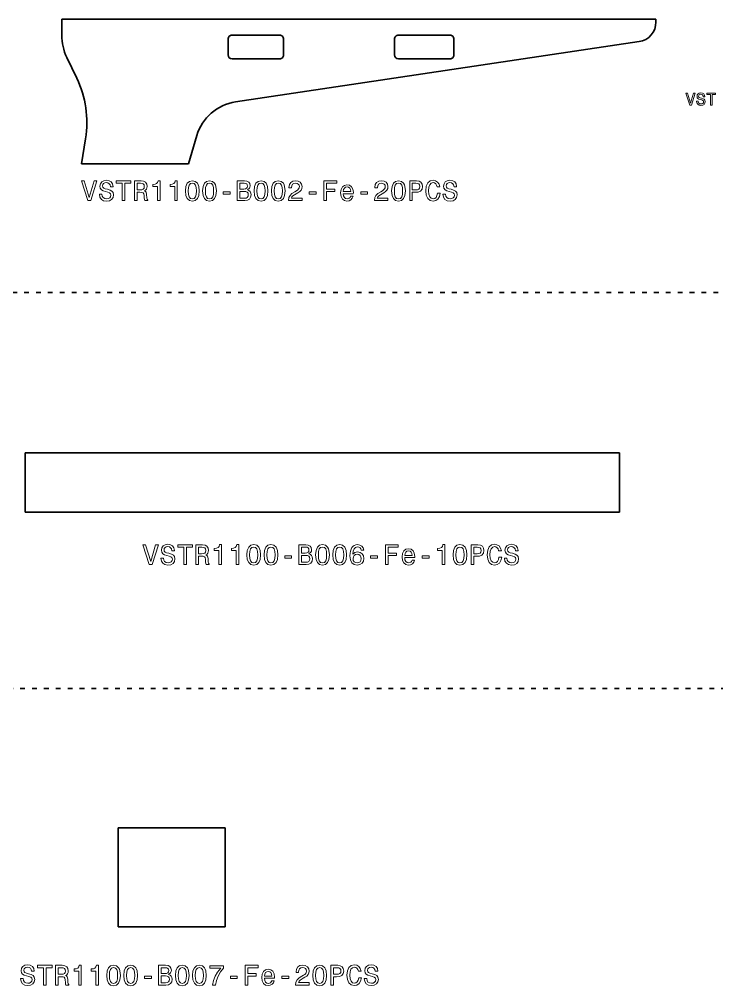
# Model space of a CAD drawing. Extents: x -2386 to 4464, y -2622 to 518.
# Drawn here: x -709 to 1052, y -2153 to 288 of the extents above; entities that cross this region are included whole.
import ezdxf

# ---------------------------------------------------------------- set-up
doc = ezdxf.new("R2010")
doc.units = 0
doc.linetypes.add('DASHSPACE', pattern=[30, 12, -18])

msp = doc.modelspace()

# ---------------------------------------------------------------- linework, layer by layer
at = {"color": 7, "lineweight": 35}
for p, q in [((898.5, 287.5), (-601.5, 287.5)), ((-601.5, 287.5), (-601.5, 247.520691)), ((-51.5, 247.5), (-171.5, 247.5)), ((378.5, 247.5), (248.5, 247.5)), ((-181.5, 197.5), (-181.5, 237.5)), ((-163.150726, 78.835236), (855.890503, 231.131958)), ((-41.5, 237.5), (-41.5, 197.5)), ((238.5, 197.5), (238.5, 237.5)), ((388.5, 237.5), (388.5, 197.5)), ((-563.634888, 138.807617), (-588.7995, 191.4776)), ((-171.5, 187.5), (-51.5, 187.5)), ((248.5, 187.5), (378.5, 187.5)), ((-551.5, -77.5), (-541.434937, -13.951599)), ((-281.5, -77.5), (-260.568298, -6.091705)), ((-551.5, -77.5), (-281.5, -77.5)), ((-693.862915, -807.446777), (806.137085, -807.446777)), ((-693.862915, -957.446777), (-693.862915, -807.446777)), ((806.137085, -807.446777), (806.137085, -957.446777)), ((806.137085, -957.446777), (-693.862915, -957.446777)), ((-458.999207, -1754.707886), (-188.999207, -1754.707886)), ((-458.999207, -2004.707886), (-458.999207, -1754.707886)), ((-188.999207, -1754.707886), (-188.999207, -2004.707886)), ((-188.999207, -2004.707886), (-458.999207, -2004.707886))]:
    msp.add_line(p, q, dxfattribs=at)
at = {"color": 7, "lineweight": 35, "ltscale": 0.172931}
msp.add_line((898.5, 280.582764), (898.5, 287.5), dxfattribs=at)
at = {"color": 1, "linetype": 'DASHSPACE', "lineweight": 35}
for p, q in [((-2376.5, -402.5), (4463.5, -402.5)), ((-2386.5, -1402.5), (4463.5, -1402.5))]:
    msp.add_line(p, q, dxfattribs=at)
at = {"color": 7, "lineweight": 13}
for points in [[(993.521057, 100.949295), (985.999451, 75.401741), (978.261719, 100.949295), (974.15509, 100.949295), (983.838074, 70.906067), (988.160828, 70.906067), (997.627686, 100.949295)], [(1005.192505, 80.805206), (1001.258789, 80.805206), (1002.123352, 76.223068), (1004.284729, 72.851311), (1007.613281, 70.819611), (1012.108948, 70.08474), (1016.561401, 70.776382), (1019.889954, 72.678398), (1022.008057, 75.66111), (1022.786194, 79.594826), (1022.137756, 83.139496), (1020.322205, 85.430565), (1017.382751, 86.943527), (1013.449036, 88.067451), (1010.077271, 88.888779), (1007.87262, 89.839783), (1006.619019, 91.223068), (1006.22998, 93.384453), (1006.619019, 95.329697), (1007.742981, 96.799438), (1009.472046, 97.793671), (1011.849609, 98.139496), (1014.270325, 97.707222), (1016.172363, 96.54007), (1017.425964, 94.594826), (1018.031128, 91.957939), (1021.964844, 91.957939), (1021.964844, 92.044395), (1021.273193, 96.107796), (1019.241516, 99.133728), (1016.042664, 101.035751), (1011.71991, 101.684166), (1007.829407, 101.035751), (1004.803467, 99.220184), (1002.858215, 96.410385), (1002.166565, 92.779266), (1002.728577, 89.537193), (1004.371216, 87.332581), (1006.964844, 85.862839), (1010.509521, 84.738922), (1014.010986, 83.744682), (1016.647827, 82.793671), (1018.247253, 81.410393), (1018.809265, 79.162552), (1018.290527, 76.871483), (1016.950439, 75.14238), (1014.918762, 74.061684), (1012.28186, 73.715866), (1009.342407, 74.191368), (1007.094543, 75.574654), (1005.66803, 77.822495)], [(1036.057129, 70.906067), (1040.034058, 70.906067), (1040.034058, 97.27494), (1049.111816, 97.27494), (1049.111816, 100.906067), (1026.936035, 100.906067), (1026.936035, 97.27494), (1036.057129, 97.27494)], [(-519.509277, -120.360054), (-532.045349, -162.939301), (-544.941589, -120.360054), (-551.78595, -120.360054), (-535.647644, -170.432098), (-528.442993, -170.432098), (-512.664917, -120.360054)], [(-500.056854, -153.933533), (-506.613037, -153.933533), (-505.172119, -161.570435), (-501.569824, -167.190018), (-496.022278, -170.576187), (-488.52948, -171.80098), (-481.108734, -170.648239), (-475.561157, -167.47821), (-472.030914, -162.507019), (-470.73407, -155.950836), (-471.814758, -150.043045), (-474.840698, -146.224609), (-479.739838, -143.702988), (-486.296051, -141.829788), (-491.915649, -140.460922), (-495.589996, -138.8759), (-497.679321, -136.570435), (-498.327759, -132.968124), (-497.679321, -129.726044), (-495.806122, -127.276474), (-492.924286, -125.619415), (-488.961731, -125.043045), (-484.927185, -125.763512), (-481.757141, -127.708755), (-479.667786, -130.950836), (-478.659149, -135.345642), (-472.102966, -135.345642), (-472.102966, -135.201553), (-473.255707, -128.429214), (-476.641876, -123.385986), (-481.973267, -120.215958), (-489.177887, -119.135269), (-495.662048, -120.215958), (-500.705261, -123.241898), (-503.947327, -127.924896), (-505.100067, -133.976776), (-504.163483, -139.380219), (-501.42572, -143.054581), (-497.102966, -145.50415), (-491.19519, -147.37735), (-485.359436, -149.034409), (-480.96463, -150.619415), (-478.29892, -152.924896), (-477.362335, -156.671295), (-478.226868, -160.489731), (-480.460327, -163.371582), (-483.846466, -165.172729), (-488.241272, -165.7491), (-493.140411, -164.956589), (-496.88681, -162.651123), (-499.264343, -158.904724)], [(-448.615936, -170.432098), (-441.987671, -170.432098), (-441.987671, -126.483971), (-426.858002, -126.483971), (-426.858002, -120.432098), (-463.817657, -120.432098), (-463.817657, -126.483971), (-448.615936, -126.483971)], [(-417.996338, -170.432098), (-411.296051, -170.432098), (-411.296051, -149.322586), (-404.45166, -149.322586), (-399.408447, -149.538727), (-396.238403, -150.547379), (-394.509308, -152.924896), (-393.788849, -157.175613), (-393.428619, -163.65976), (-392.996338, -167.910492), (-392.131775, -170.432098), (-384.566956, -170.432098), (-384.566956, -169.063217), (-386.223999, -167.045929), (-386.800354, -163.29953), (-387.304688, -155.230377), (-388.52948, -149.250549), (-390.186523, -147.37735), (-392.780212, -146.008469), (-389.898376, -144.207321), (-387.881073, -141.685699), (-386.584229, -138.515671), (-386.151978, -134.697235), (-387.160583, -128.645355), (-390.04245, -124.106445), (-394.797485, -121.368698), (-401.281647, -120.432098), (-417.996338, -120.432098)], [(-359.855103, -170.432098), (-353.29892, -170.432098), (-353.29892, -120.071869), (-358.198059, -120.071869), (-359.494873, -124.466682), (-362.088562, -127.42057), (-366.051086, -129.149673), (-371.526611, -129.726044), (-371.526611, -134.841324), (-359.855103, -134.841324)], [(-316.483337, -170.432098), (-309.927155, -170.432098), (-309.927155, -120.071869), (-314.826294, -120.071869), (-316.123108, -124.466682), (-318.716797, -127.42057), (-322.679321, -129.149673), (-328.154846, -129.726044), (-328.154846, -134.841324), (-316.483337, -134.841324)], [(-289.177887, -146.008469), (-288.097168, -157.319702), (-284.711029, -165.38887), (-279.307556, -170.28801), (-271.814758, -171.873016), (-264.394012, -170.28801), (-258.99057, -165.38887), (-255.676422, -157.319702), (-254.523682, -146.008469), (-255.676422, -134.769272), (-257.045319, -130.302414), (-258.99057, -126.628067), (-264.394012, -121.728928), (-271.814758, -120.071869), (-279.307556, -121.728928), (-284.711029, -126.700111), (-288.097168, -134.769272)], [(-245.806122, -146.008469), (-244.725403, -157.319702), (-241.339264, -165.38887), (-235.935791, -170.28801), (-228.442993, -171.873016), (-221.022247, -170.28801), (-215.618805, -165.38887), (-212.304657, -157.319702), (-211.151917, -146.008469), (-212.304657, -134.769272), (-213.673553, -130.302414), (-215.618805, -126.628067), (-221.022247, -121.728928), (-228.442993, -120.071869), (-235.935791, -121.728928), (-241.339264, -126.700111), (-244.725403, -134.769272)], [(-132.693695, -143.41481), (-127.650482, -139.23613), (-126.353638, -136.426331), (-125.921356, -132.968124), (-126.857971, -127.564667), (-129.667755, -123.674179), (-134.206665, -121.296654), (-140.546722, -120.432098), (-158.342133, -120.432098), (-158.342133, -170.432098), (-139.538086, -170.432098), (-132.837799, -169.423447), (-127.866608, -166.469559), (-124.768646, -161.78656), (-123.687927, -155.446503), (-124.336365, -151.195786), (-126.06546, -147.665527), (-128.875275, -145.071869)], [(-115.690826, -146.008469), (-114.610107, -157.319702), (-111.223969, -165.38887), (-105.820496, -170.28801), (-98.327698, -171.873016), (-90.906952, -170.28801), (-85.50351, -165.38887), (-82.189362, -157.319702), (-81.036621, -146.008469), (-82.189362, -134.769272), (-83.558258, -130.302414), (-85.50351, -126.628067), (-90.906952, -121.728928), (-98.327698, -120.071869), (-105.820496, -121.728928), (-111.223969, -126.700111), (-114.610107, -134.769272)], [(-72.319061, -146.008469), (-71.238342, -157.319702), (-67.852203, -165.38887), (-62.44873, -170.28801), (-54.955933, -171.873016), (-47.535187, -170.28801), (-42.131744, -165.38887), (-38.817627, -157.319702), (-37.664856, -146.008469), (-38.817627, -134.769272), (-40.186462, -130.302414), (-42.131744, -126.628067), (-47.535187, -121.728928), (-54.955933, -120.071869), (-62.44873, -121.728928), (-67.852203, -126.700111), (-71.238342, -134.769272)], [(-29.163452, -170.432098), (5.202515, -170.432098), (5.202515, -164.23613), (-21.958862, -164.23613), (-20.445862, -160.84996), (-17.852234, -158.040161), (-9.855103, -152.924896), (-5.60437, -150.763519), (-0.849304, -147.665527), (2.536865, -144.063217), (4.482056, -139.8125), (5.202515, -134.985413), (3.977783, -128.933533), (0.591614, -124.178497), (-4.595703, -121.152557), (-11.296021, -120.071869), (-18.212463, -121.296654), (-23.471802, -124.682816), (-26.857971, -130.086273), (-28.010742, -137.218842), (-28.010742, -138.227493), (-21.454529, -138.227493), (-21.454529, -137.651123), (-20.806091, -132.751984), (-18.86084, -129.149673), (-15.762878, -126.844208), (-11.65625, -126.051697), (-7.4776, -126.772156), (-4.379578, -128.573303), (-2.362305, -131.383102), (-1.641846, -134.913361), (-2.146179, -138.227493), (-3.515015, -141.037292), (-5.820496, -143.486847), (-8.99054, -145.648239), (-13.241272, -147.953705), (-20.301758, -152.420563), (-25.272949, -157.175613), (-28.226868, -162.939301), (-29.163452, -170.215958)], [(60.389893, -170.432098), (67.090149, -170.432098), (67.090149, -147.449387), (88.127625, -147.449387), (88.127625, -141.469559), (67.090149, -141.469559), (67.090149, -126.483971), (92.954712, -126.483971), (92.954712, -120.432098), (60.389893, -120.432098)], [(187.695374, -170.432098), (222.06134, -170.432098), (222.06134, -164.23613), (194.899963, -164.23613), (196.412964, -160.84996), (199.006592, -158.040161), (207.003723, -152.924896), (211.254456, -150.763519), (216.009521, -147.665527), (219.395691, -144.063217), (221.340881, -139.8125), (222.06134, -134.985413), (220.836609, -128.933533), (217.450439, -124.178497), (212.263123, -121.152557), (205.562805, -120.071869), (198.646362, -121.296654), (193.387024, -124.682816), (190.000854, -130.086273), (188.848083, -137.218842), (188.848083, -138.227493), (195.404297, -138.227493), (195.404297, -137.651123), (196.052734, -132.751984), (197.997986, -129.149673), (201.095947, -126.844208), (205.202576, -126.051697), (209.381226, -126.772156), (212.479248, -128.573303), (214.496521, -131.383102), (215.21698, -134.913361), (214.712646, -138.227493), (213.343811, -141.037292), (211.03833, -143.486847), (207.868286, -145.648239), (203.617554, -147.953705), (196.557068, -152.420563), (191.585876, -157.175613), (188.631958, -162.939301), (187.695374, -170.215958)], [(231.283264, -146.008469), (232.363953, -157.319702), (235.750122, -165.38887), (241.153564, -170.28801), (248.646362, -171.873016), (256.067139, -170.28801), (261.470581, -165.38887), (264.784729, -157.319702), (265.937439, -146.008469), (264.784729, -134.769272), (263.415833, -130.302414), (261.470581, -126.628067), (256.067139, -121.728928), (248.646362, -120.071869), (241.153564, -121.728928), (235.750122, -126.700111), (232.363953, -134.769272)], [(276.816406, -170.432098), (283.444641, -170.432098), (283.444641, -149.322586), (290.793396, -149.322586), (298.214111, -148.962357), (304.121887, -146.44075), (307.940369, -141.541611), (309.237183, -134.841324), (308.228516, -128.645355), (305.34668, -124.106445), (300.591614, -121.368698), (294.107483, -120.432098), (276.816406, -120.432098)], [(347.061401, -151.844208), (345.620483, -157.896072), (343.24292, -162.218842), (339.928833, -164.884552), (336.03833, -165.7491), (331.355347, -164.452271), (327.680969, -160.561783), (325.231445, -154.221725), (324.438904, -145.432098), (325.231445, -136.714523), (327.608948, -130.302414), (331.283264, -126.411926), (336.03833, -125.043045), (339.496521, -125.763512), (342.450439, -127.780807), (344.75592, -131.022873), (346.340942, -135.489731), (353.185303, -135.489731), (351.023926, -128.645355), (347.277527, -123.458038), (342.162231, -120.215958), (336.03833, -119.063225), (328.401428, -120.86438), (322.565735, -125.907608), (318.819336, -134.192902), (317.522461, -145.432098), (318.819336, -156.671295), (322.565735, -164.956589), (328.401428, -170.071869), (336.03833, -171.80098), (342.738647, -170.432098), (348.14209, -166.613647), (351.96051, -160.345642), (353.977844, -151.844208)], [(367.378418, -153.933533), (360.822205, -153.933533), (362.263123, -161.570435), (365.865417, -167.190018), (371.412964, -170.576187), (378.905762, -171.80098), (386.326538, -170.648239), (391.874084, -167.47821), (395.404358, -162.507019), (396.701172, -155.950836), (395.620483, -150.043045), (392.594543, -146.224609), (387.695374, -143.702988), (381.139221, -141.829788), (375.519592, -140.460922), (371.845276, -138.8759), (369.75592, -136.570435), (369.107483, -132.968124), (369.75592, -129.726044), (371.629089, -127.276474), (374.510986, -125.619415), (378.473511, -125.043045), (382.508057, -125.763512), (385.678101, -127.708755), (387.767456, -130.950836), (388.776123, -135.345642), (395.332275, -135.345642), (395.332275, -135.201553), (394.179565, -128.429214), (390.793396, -123.385986), (385.461975, -120.215958), (378.257385, -119.135269), (371.773193, -120.215958), (366.72998, -123.241898), (363.487915, -127.924896), (362.335144, -133.976776), (363.27179, -139.380219), (366.009521, -143.054581), (370.332275, -145.50415), (376.240051, -147.37735), (382.075806, -149.034409), (386.470642, -150.619415), (389.136353, -152.924896), (390.072937, -156.671295), (389.208374, -160.489731), (386.974915, -163.371582), (383.588745, -165.172729), (379.19397, -165.7491), (374.2948, -164.956589), (370.548401, -162.651123), (368.170898, -158.904724)], [(-403.154846, -126.556015), (-398.76001, -126.988297), (-395.662048, -128.357178), (-393.716797, -130.878784), (-393.06839, -134.841324), (-393.788849, -139.019989), (-395.73407, -141.541611), (-399.048218, -142.83844), (-403.587097, -143.198669), (-411.296051, -143.198669), (-411.296051, -126.556015)], [(-282.261444, -146.008469), (-281.685089, -137.290894), (-279.883911, -131.022873), (-276.641846, -127.348526), (-271.814758, -126.051697), (-267.059723, -127.348526), (-263.817657, -131.022873), (-262.016479, -137.290894), (-261.440125, -146.008469), (-262.016479, -154.798096), (-263.817657, -161.066101), (-267.059723, -164.740448), (-271.814758, -165.96524), (-276.641846, -164.740448), (-279.883911, -161.066101), (-281.685089, -154.798096)], [(-238.889679, -146.008469), (-238.313324, -137.290894), (-236.512146, -131.022873), (-233.270081, -127.348526), (-228.442993, -126.051697), (-223.687958, -127.348526), (-220.445892, -131.022873), (-218.644714, -137.290894), (-218.068359, -146.008469), (-218.644714, -154.798096), (-220.445892, -161.066101), (-223.687958, -164.740448), (-228.442993, -165.96524), (-233.270081, -164.740448), (-236.512146, -161.066101), (-238.313324, -154.798096)], [(-141.915619, -141.181381), (-151.713867, -141.181381), (-151.713867, -126.411926), (-141.339233, -126.411926), (-137.448761, -126.844208), (-134.710999, -128.141037), (-133.053925, -130.374466), (-132.47757, -133.688583), (-133.125977, -137.002701), (-134.855072, -139.308182), (-137.80899, -140.7491)], [(-108.774384, -146.008469), (-108.198029, -137.290894), (-106.396851, -131.022873), (-103.154785, -127.348526), (-98.327698, -126.051697), (-93.572662, -127.348526), (-90.330597, -131.022873), (-88.529419, -137.290894), (-87.953064, -146.008469), (-88.529419, -154.798096), (-90.330597, -161.066101), (-93.572662, -164.740448), (-98.327698, -165.96524), (-103.154785, -164.740448), (-106.396851, -161.066101), (-108.198029, -154.798096)], [(-65.402618, -146.008469), (-64.826263, -137.290894), (-63.025085, -131.022873), (-59.78302, -127.348526), (-54.955933, -126.051697), (-50.200897, -127.348526), (-46.958832, -131.022873), (-45.157654, -137.290894), (-44.581299, -146.008469), (-45.157654, -154.798096), (-46.958832, -161.066101), (-50.200897, -164.740448), (-54.955933, -165.96524), (-59.78302, -164.740448), (-63.025085, -161.066101), (-64.826263, -154.798096)], [(109.1651, -152.924896), (134.52533, -152.924896), (134.597351, -149.971008), (133.444641, -141.685699), (130.274597, -135.489731), (125.231384, -131.743347), (118.531067, -130.374466), (111.974915, -131.815384), (106.931641, -135.849976), (103.689575, -142.406158), (102.536865, -151.051697), (103.617554, -159.913361), (106.859619, -166.397522), (111.830811, -170.432098), (118.314941, -171.80098), (123.93457, -170.86438), (128.545532, -168.41481), (131.931641, -164.524323), (133.876892, -159.337006), (127.608887, -159.337006), (126.312073, -162.218842), (124.438904, -164.380219), (119.107483, -166.109329), (115.000854, -165.316818), (111.902832, -162.795212), (109.885559, -158.688583), (109.1651, -153.141037)], [(109.1651, -147.593475), (109.957581, -142.622299), (111.902832, -138.947952), (114.85675, -136.714523), (118.747253, -135.922012), (122.565674, -136.714523), (125.519592, -138.947952), (127.32074, -142.622299), (127.969116, -147.593475)], [(238.199707, -146.008469), (238.776062, -137.290894), (240.577209, -131.022873), (243.819275, -127.348526), (248.646362, -126.051697), (253.401428, -127.348526), (256.643494, -131.022873), (258.444641, -137.290894), (259.021057, -146.008469), (258.444641, -154.798096), (256.643494, -161.066101), (253.401428, -164.740448), (248.646362, -165.96524), (243.819275, -164.740448), (240.577209, -161.066101), (238.776062, -154.798096)], [(292.306335, -126.556015), (296.629089, -126.988297), (299.799133, -128.357178), (301.672302, -130.878784), (302.32074, -134.841324), (301.600281, -139.019989), (299.655029, -141.541611), (296.340942, -142.83844), (291.802002, -143.198669), (283.444641, -143.198669), (283.444641, -126.556015)], [(-193.788818, -153.933533), (-176.353638, -153.933533), (-176.353638, -148.241898), (-193.788818, -148.241898)], [(-140.330597, -164.452271), (-151.713867, -164.452271), (-151.713867, -147.233246), (-140.979004, -147.233246), (-136.440094, -147.737579), (-133.198029, -149.250549), (-131.252777, -151.844208), (-130.60437, -155.590607), (-131.252777, -159.553131), (-133.053925, -162.290894), (-136.079865, -163.947952)], [(23.070007, -153.933533), (40.505127, -153.933533), (40.505127, -148.241898), (23.070007, -148.241898)], [(153.185303, -153.933533), (170.620422, -153.933533), (170.620422, -148.241898), (153.185303, -148.241898)], [(-364.458496, -1039.701538), (-376.994507, -1082.280762), (-389.890778, -1039.701538), (-396.735138, -1039.701538), (-380.596802, -1089.77356), (-373.392212, -1089.77356), (-357.614105, -1039.701538)], [(-345.006042, -1073.275024), (-351.562225, -1073.275024), (-350.121307, -1080.911865), (-346.519012, -1086.531494), (-340.971466, -1089.917603), (-333.478668, -1091.142456), (-326.057922, -1089.989746), (-320.510376, -1086.819702), (-316.980103, -1081.848511), (-315.683289, -1075.292236), (-316.763977, -1069.384521), (-319.789917, -1065.56604), (-324.689026, -1063.044434), (-331.245239, -1061.171265), (-336.864838, -1059.802368), (-340.539185, -1058.217407), (-342.62851, -1055.911865), (-343.276917, -1052.30957), (-342.62851, -1049.067505), (-340.75531, -1046.61792), (-337.873474, -1044.960938), (-333.91095, -1044.384521), (-329.876343, -1045.10498), (-326.706329, -1047.050171), (-324.617004, -1050.292236), (-323.608337, -1054.687134), (-317.052155, -1054.687134), (-317.052155, -1054.542969), (-318.204895, -1047.77063), (-321.591064, -1042.727417), (-326.922455, -1039.557373), (-334.127075, -1038.476685), (-340.611237, -1039.557373), (-345.654449, -1042.583374), (-348.896515, -1047.266357), (-350.049255, -1053.318237), (-349.112671, -1058.72168), (-346.374908, -1062.395996), (-342.052155, -1064.845581), (-336.144379, -1066.71875), (-330.308624, -1068.375854), (-325.913818, -1069.960938), (-323.248108, -1072.266357), (-322.311523, -1076.012695), (-323.176086, -1079.831177), (-325.409485, -1082.713013), (-328.795654, -1084.51416), (-333.190491, -1085.090576), (-338.0896, -1084.298096), (-341.835999, -1081.992554), (-344.213531, -1078.246216)], [(-293.565125, -1089.77356), (-286.93689, -1089.77356), (-286.93689, -1045.825439), (-271.80719, -1045.825439), (-271.80719, -1039.77356), (-308.766846, -1039.77356), (-308.766846, -1045.825439), (-293.565125, -1045.825439)], [(-262.945526, -1089.77356), (-256.245239, -1089.77356), (-256.245239, -1068.664063), (-249.400864, -1068.664063), (-244.357635, -1068.880127), (-241.187607, -1069.888794), (-239.458496, -1072.266357), (-238.738037, -1076.51709), (-238.377808, -1083.001221), (-237.945526, -1087.251953), (-237.080978, -1089.77356), (-229.516129, -1089.77356), (-229.516129, -1088.404663), (-231.173187, -1086.387451), (-231.749557, -1082.640991), (-232.253891, -1074.571777), (-233.478668, -1068.592041), (-235.135727, -1066.71875), (-237.729385, -1065.349976), (-234.847549, -1063.548828), (-232.830261, -1061.027222), (-231.533432, -1057.857178), (-231.101151, -1054.038696), (-232.109787, -1047.986816), (-234.991638, -1043.447876), (-239.746674, -1040.710205), (-246.230835, -1039.77356), (-262.945526, -1039.77356)], [(-248.104034, -1045.897461), (-243.709213, -1046.329712), (-240.611237, -1047.698608), (-238.665985, -1050.220215), (-238.017578, -1054.182739), (-238.738037, -1058.36145), (-240.683273, -1060.883057), (-243.997406, -1062.179932), (-248.536301, -1062.540161), (-256.245239, -1062.540161), (-256.245239, -1045.897461)], [(-204.804306, -1089.77356), (-198.248108, -1089.77356), (-198.248108, -1039.41333), (-203.147247, -1039.41333), (-204.444077, -1043.808105), (-207.037735, -1046.762085), (-211.000275, -1048.491089), (-216.475784, -1049.067505), (-216.475784, -1054.182739), (-204.804306, -1054.182739)], [(-161.432541, -1089.77356), (-154.876343, -1089.77356), (-154.876343, -1039.41333), (-159.775482, -1039.41333), (-161.072311, -1043.808105), (-163.66597, -1046.762085), (-167.62851, -1048.491089), (-173.104019, -1049.067505), (-173.104019, -1054.182739), (-161.432541, -1054.182739)], [(-134.127075, -1065.349976), (-133.046356, -1076.661133), (-129.660217, -1084.730347), (-124.256744, -1089.629517), (-116.763947, -1091.214478), (-109.343201, -1089.629517), (-103.939758, -1084.730347), (-100.62561, -1076.661133), (-99.47287, -1065.349976), (-100.62561, -1054.110718), (-101.994507, -1049.643921), (-103.939758, -1045.969482), (-109.343201, -1041.070435), (-116.763947, -1039.41333), (-124.256744, -1041.070435), (-129.660217, -1046.041626), (-133.046356, -1054.110718)], [(-127.210632, -1065.349976), (-126.634277, -1056.632324), (-124.833099, -1050.36438), (-121.591034, -1046.689941), (-116.763947, -1045.393188), (-112.008911, -1046.689941), (-108.766846, -1050.36438), (-106.965668, -1056.632324), (-106.389313, -1065.349976), (-106.965668, -1074.139526), (-108.766846, -1080.407593), (-112.008911, -1084.081909), (-116.763947, -1085.306641), (-121.591034, -1084.081909), (-124.833099, -1080.407593), (-126.634277, -1074.139526)], [(-90.75531, -1065.349976), (-89.674591, -1076.661133), (-86.288452, -1084.730347), (-80.884979, -1089.629517), (-73.392181, -1091.214478), (-65.971436, -1089.629517), (-60.567993, -1084.730347), (-57.253845, -1076.661133), (-56.101105, -1065.349976), (-57.253845, -1054.110718), (-58.622742, -1049.643921), (-60.567993, -1045.969482), (-65.971436, -1041.070435), (-73.392181, -1039.41333), (-80.884979, -1041.070435), (-86.288452, -1046.041626), (-89.674591, -1054.110718)], [(-83.838867, -1065.349976), (-83.262512, -1056.632324), (-81.461334, -1050.36438), (-78.219269, -1046.689941), (-73.392181, -1045.393188), (-68.637146, -1046.689941), (-65.395081, -1050.36438), (-63.593903, -1056.632324), (-63.017548, -1065.349976), (-63.593903, -1074.139526), (-65.395081, -1080.407593), (-68.637146, -1084.081909), (-73.392181, -1085.306641), (-78.219269, -1084.081909), (-81.461334, -1080.407593), (-83.262512, -1074.139526)], [(22.357117, -1062.756226), (27.40033, -1058.577637), (28.697174, -1055.767822), (29.129456, -1052.30957), (28.192841, -1046.906128), (25.383057, -1043.015625), (20.844147, -1040.638062), (14.504089, -1039.77356), (-3.291321, -1039.77356), (-3.291321, -1089.77356), (15.512726, -1089.77356), (22.213013, -1088.764893), (27.184204, -1085.811035), (30.282166, -1081.128052), (31.362885, -1074.787964), (30.714447, -1070.537231), (28.985352, -1067.006958), (26.175537, -1064.41333)], [(13.135193, -1060.522827), (3.336945, -1060.522827), (3.336945, -1045.753418), (13.711578, -1045.753418), (17.602051, -1046.185669), (20.339813, -1047.482544), (21.996887, -1049.715942), (22.573242, -1053.030029), (21.924835, -1056.344116), (20.19574, -1058.649658), (17.241821, -1060.090576)], [(39.359985, -1065.349976), (40.440704, -1076.661133), (43.826843, -1084.730347), (49.230316, -1089.629517), (56.723114, -1091.214478), (64.14386, -1089.629517), (69.547302, -1084.730347), (72.86145, -1076.661133), (74.014191, -1065.349976), (72.86145, -1054.110718), (71.492554, -1049.643921), (69.547302, -1045.969482), (64.14386, -1041.070435), (56.723114, -1039.41333), (49.230316, -1041.070435), (43.826843, -1046.041626), (40.440704, -1054.110718)], [(46.276428, -1065.349976), (46.852783, -1056.632324), (48.653961, -1050.36438), (51.896027, -1046.689941), (56.723114, -1045.393188), (61.478149, -1046.689941), (64.720215, -1050.36438), (66.521393, -1056.632324), (67.097748, -1065.349976), (66.521393, -1074.139526), (64.720215, -1080.407593), (61.478149, -1084.081909), (56.723114, -1085.306641), (51.896027, -1084.081909), (48.653961, -1080.407593), (46.852783, -1074.139526)], [(82.73175, -1065.349976), (83.812469, -1076.661133), (87.198608, -1084.730347), (92.602081, -1089.629517), (100.094879, -1091.214478), (107.515625, -1089.629517), (112.919067, -1084.730347), (116.233185, -1076.661133), (117.385956, -1065.349976), (116.233185, -1054.110718), (114.864349, -1049.643921), (112.919067, -1045.969482), (107.515625, -1041.070435), (100.094879, -1039.41333), (92.602081, -1041.070435), (87.198608, -1046.041626), (83.812469, -1054.110718)], [(89.648193, -1065.349976), (90.224548, -1056.632324), (92.025726, -1050.36438), (95.267792, -1046.689941), (100.094879, -1045.393188), (104.849915, -1046.689941), (108.09198, -1050.36438), (109.893158, -1056.632324), (110.469513, -1065.349976), (109.893158, -1074.139526), (108.09198, -1080.407593), (104.849915, -1084.081909), (100.094879, -1085.306641), (95.267792, -1084.081909), (92.025726, -1080.407593), (90.224548, -1074.139526)], [(160.75766, -1053.246216), (159.388824, -1047.4104), (156.218781, -1043.087646), (151.319611, -1040.349976), (144.979584, -1039.41333), (140.728851, -1039.917603), (137.054535, -1041.286499), (133.812408, -1043.52002), (131.074677, -1046.689941), (128.9133, -1050.652466), (127.328278, -1055.479614), (126.319611, -1061.171265), (126.031464, -1067.583374), (127.184174, -1077.813965), (130.714447, -1085.234619), (136.406097, -1089.701538), (144.187042, -1091.214478), (151.175568, -1089.917603), (156.506927, -1086.531494), (159.965179, -1081.200073), (161.189972, -1074.427734), (159.965179, -1067.583374), (156.651031, -1062.323975), (151.535797, -1059.009888), (145.195709, -1057.857178), (138.351349, -1059.298096), (133.236053, -1063.404663), (134.316742, -1055.479614), (136.622223, -1049.787964), (140.152496, -1046.401855), (145.051605, -1045.249023), (148.6539, -1045.825439), (151.391693, -1047.338379), (153.192841, -1049.859985), (154.129425, -1053.246216)], [(215.440704, -1089.77356), (222.140961, -1089.77356), (222.140961, -1066.790894), (243.178436, -1066.790894), (243.178436, -1060.811035), (222.140961, -1060.811035), (222.140961, -1045.825439), (248.005524, -1045.825439), (248.005524, -1039.77356), (215.440704, -1039.77356)], [(359.028595, -1089.77356), (365.584808, -1089.77356), (365.584808, -1039.41333), (360.685638, -1039.41333), (359.388824, -1043.808105), (356.795197, -1046.762085), (352.832611, -1048.491089), (347.357147, -1049.067505), (347.357147, -1054.182739), (359.028595, -1054.182739)], [(386.334076, -1065.349976), (387.414764, -1076.661133), (390.800934, -1084.730347), (396.204376, -1089.629517), (403.697174, -1091.214478), (411.11795, -1089.629517), (416.521393, -1084.730347), (419.835541, -1076.661133), (420.988251, -1065.349976), (419.835541, -1054.110718), (418.466644, -1049.643921), (416.521393, -1045.969482), (411.11795, -1041.070435), (403.697174, -1039.41333), (396.204376, -1041.070435), (390.800934, -1046.041626), (387.414764, -1054.110718)], [(393.250519, -1065.349976), (393.826874, -1056.632324), (395.628021, -1050.36438), (398.870087, -1046.689941), (403.697174, -1045.393188), (408.45224, -1046.689941), (411.694305, -1050.36438), (413.495453, -1056.632324), (414.071869, -1065.349976), (413.495453, -1074.139526), (411.694305, -1080.407593), (408.45224, -1084.081909), (403.697174, -1085.306641), (398.870087, -1084.081909), (395.628021, -1080.407593), (393.826874, -1074.139526)], [(431.867218, -1089.77356), (438.495453, -1089.77356), (438.495453, -1068.664063), (445.844208, -1068.664063), (453.264923, -1068.303833), (459.172699, -1065.782227), (462.99118, -1060.883057), (464.287994, -1054.182739), (463.279327, -1047.986816), (460.397491, -1043.447876), (455.642426, -1040.710205), (449.158295, -1039.77356), (431.867218, -1039.77356)], [(447.357147, -1045.897461), (451.679901, -1046.329712), (454.849945, -1047.698608), (456.723114, -1050.220215), (457.371552, -1054.182739), (456.651093, -1058.36145), (454.705841, -1060.883057), (451.391754, -1062.179932), (446.852814, -1062.540161), (438.495453, -1062.540161), (438.495453, -1045.897461)], [(502.112213, -1071.185669), (500.671295, -1077.237549), (498.293732, -1081.560303), (494.979645, -1084.225952), (491.089142, -1085.090576), (486.406158, -1083.793701), (482.731781, -1079.903198), (480.282257, -1073.563232), (479.489716, -1064.77356), (480.282257, -1056.05603), (482.65976, -1049.643921), (486.334076, -1045.753418), (491.089142, -1044.384521), (494.547333, -1045.10498), (497.501251, -1047.122314), (499.806732, -1050.36438), (501.391754, -1054.831177), (508.236115, -1054.831177), (506.074738, -1047.986816), (502.328339, -1042.799438), (497.213043, -1039.557373), (491.089142, -1038.404663), (483.45224, -1040.205811), (477.616547, -1045.249023), (473.870148, -1053.534424), (472.573273, -1064.77356), (473.870148, -1076.012695), (477.616547, -1084.298096), (483.45224, -1089.41333), (491.089142, -1091.142456), (497.789459, -1089.77356), (503.192902, -1085.955078), (507.011322, -1079.687134), (509.028656, -1071.185669)], [(522.429199, -1073.275024), (515.873047, -1073.275024), (517.313965, -1080.911865), (520.91626, -1086.531494), (526.463745, -1089.917603), (533.956543, -1091.142456), (541.377319, -1089.989746), (546.924927, -1086.819702), (550.4552, -1081.848511), (551.751953, -1075.292236), (550.671265, -1069.384521), (547.645386, -1065.56604), (542.746216, -1063.044434), (536.190063, -1061.171265), (530.570435, -1059.802368), (526.896118, -1058.217407), (524.806763, -1055.911865), (524.158325, -1052.30957), (524.806763, -1049.067505), (526.679932, -1046.61792), (529.561768, -1044.960938), (533.524292, -1044.384521), (537.558838, -1045.10498), (540.728882, -1047.050171), (542.818237, -1050.292236), (543.826904, -1054.687134), (550.383057, -1054.687134), (550.383057, -1054.542969), (549.230347, -1047.77063), (545.844238, -1042.727417), (540.512817, -1039.557373), (533.308228, -1038.476685), (526.823975, -1039.557373), (521.780762, -1042.583374), (518.538696, -1047.266357), (517.385986, -1053.318237), (518.322632, -1058.72168), (521.060303, -1062.395996), (525.383057, -1064.845581), (531.290894, -1066.71875), (537.126587, -1068.375854), (541.521484, -1069.960938), (544.187134, -1072.266357), (545.123779, -1076.012695), (544.259155, -1079.831177), (542.025757, -1082.713013), (538.639526, -1084.51416), (534.244751, -1085.090576), (529.345581, -1084.298096), (525.599243, -1081.992554), (523.22168, -1078.246216)], [(-38.738007, -1073.275024), (-21.302826, -1073.275024), (-21.302826, -1067.583374), (-38.738007, -1067.583374)], [(14.720215, -1083.793701), (3.336945, -1083.793701), (3.336945, -1066.574707), (14.071808, -1066.574707), (18.610718, -1067.078979), (21.852783, -1068.592041), (23.798035, -1071.185669), (24.446442, -1074.932007), (23.798035, -1078.894653), (21.996887, -1081.632324), (18.970947, -1083.289429)], [(154.201508, -1074.499756), (153.408966, -1079.038696), (151.391693, -1082.496948), (148.149628, -1084.802368), (144.115021, -1085.522827), (139.864288, -1084.802368), (136.622223, -1082.56897), (134.532867, -1079.110718), (133.884491, -1074.571777), (134.60495, -1070.10498), (136.622223, -1066.71875), (139.936371, -1064.557373), (144.403229, -1063.764893), (148.293671, -1064.557373), (151.391693, -1066.646729), (153.408966, -1070.032959)], [(178.120819, -1073.275024), (195.555939, -1073.275024), (195.555939, -1067.583374), (178.120819, -1067.583374)], [(264.215912, -1072.266357), (289.576141, -1072.266357), (289.648163, -1069.3125), (288.495453, -1061.027222), (285.325409, -1054.831177), (280.282196, -1051.084839), (273.581879, -1049.715942), (267.025726, -1051.15686), (261.982452, -1055.191406), (258.740387, -1061.747681), (257.587677, -1070.393188), (258.668365, -1079.254883), (261.910431, -1085.739014), (266.881622, -1089.77356), (273.365753, -1091.142456), (278.985382, -1090.205811), (283.596344, -1087.756226), (286.982452, -1083.865723), (288.927704, -1078.678467), (282.659698, -1078.678467), (281.362885, -1081.560303), (279.489716, -1083.72168), (274.158295, -1085.450806), (270.051666, -1084.658325), (266.953644, -1082.136719), (264.936371, -1078.030029), (264.215912, -1072.482544)], [(264.215912, -1066.934937), (265.008392, -1061.963745), (266.953644, -1058.289429), (269.907562, -1056.05603), (273.798065, -1055.263428), (277.616486, -1056.05603), (280.570404, -1058.289429), (282.371552, -1061.963745), (283.019928, -1066.934937)], [(308.236115, -1073.275024), (325.671234, -1073.275024), (325.671234, -1067.583374), (308.236115, -1067.583374)], [(-699.035217, -2135.450195), (-705.591431, -2135.450195), (-704.150513, -2143.087158), (-700.548218, -2148.706543), (-695.000671, -2152.092773), (-687.507874, -2153.317627), (-680.087097, -2152.164795), (-674.539551, -2148.994873), (-671.009277, -2144.023682), (-669.712463, -2137.467529), (-670.793152, -2131.55957), (-673.819092, -2127.741211), (-678.718262, -2125.219727), (-685.274414, -2123.346436), (-690.894043, -2121.977539), (-694.568359, -2120.392578), (-696.657715, -2118.087158), (-697.306152, -2114.484863), (-696.657715, -2111.242676), (-694.784546, -2108.793213), (-691.90271, -2107.135986), (-687.940125, -2106.55957), (-683.905579, -2107.280029), (-680.735535, -2109.225342), (-678.646179, -2112.467529), (-677.637573, -2116.862305), (-671.08136, -2116.862305), (-671.08136, -2116.718262), (-672.23407, -2109.945801), (-675.620239, -2104.902588), (-680.95166, -2101.732666), (-688.15625, -2100.651855), (-694.640442, -2101.732666), (-699.683655, -2104.758545), (-702.92572, -2109.441406), (-704.078491, -2115.493408), (-703.141846, -2120.896973), (-700.404114, -2124.571289), (-696.08136, -2127.020752), (-690.173584, -2128.894043), (-684.33783, -2130.551025), (-679.942993, -2132.135986), (-677.277344, -2134.441406), (-676.340698, -2138.187988), (-677.205261, -2142.006348), (-679.438721, -2144.888184), (-682.82489, -2146.689453), (-687.219666, -2147.265625), (-692.118835, -2146.473145), (-695.865234, -2144.167725), (-698.242737, -2140.421387)], [(-647.594299, -2151.94873), (-640.966064, -2151.94873), (-640.966064, -2108.000488), (-625.836426, -2108.000488), (-625.836426, -2101.94873), (-662.796021, -2101.94873), (-662.796021, -2108.000488), (-647.594299, -2108.000488)], [(-616.974731, -2151.94873), (-610.274414, -2151.94873), (-610.274414, -2130.839111), (-603.430054, -2130.839111), (-598.386841, -2131.05542), (-595.216797, -2132.063965), (-593.487671, -2134.441406), (-592.767212, -2138.692139), (-592.406982, -2145.176514), (-591.974731, -2149.427002), (-591.110168, -2151.94873), (-583.545349, -2151.94873), (-583.545349, -2150.579834), (-585.202393, -2148.5625), (-585.778748, -2144.816162), (-586.283081, -2136.74707), (-587.507874, -2130.76709), (-589.164917, -2128.894043), (-591.758606, -2127.525146), (-588.87677, -2125.723877), (-586.859497, -2123.202393), (-585.562622, -2120.032227), (-585.130371, -2116.213867), (-586.138977, -2110.162109), (-589.020874, -2105.623047), (-593.775879, -2102.885254), (-600.26001, -2101.94873), (-616.974731, -2101.94873)], [(-602.13324, -2108.072754), (-597.738403, -2108.504883), (-594.640442, -2109.873779), (-592.69519, -2112.395508), (-592.046753, -2116.35791), (-592.767212, -2120.536621), (-594.712463, -2123.05835), (-598.026611, -2124.35498), (-602.565491, -2124.715332), (-610.274414, -2124.715332), (-610.274414, -2108.072754)], [(-558.833496, -2151.94873), (-552.277344, -2151.94873), (-552.277344, -2101.588379), (-557.176453, -2101.588379), (-558.473267, -2105.983398), (-561.066956, -2108.937256), (-565.02948, -2110.66626), (-570.505005, -2111.242676), (-570.505005, -2116.35791), (-558.833496, -2116.35791)], [(-515.461731, -2151.94873), (-508.905548, -2151.94873), (-508.905548, -2101.588379), (-513.804688, -2101.588379), (-515.101501, -2105.983398), (-517.69519, -2108.937256), (-521.657715, -2110.66626), (-527.13324, -2111.242676), (-527.13324, -2116.35791), (-515.461731, -2116.35791)], [(-488.156281, -2127.525146), (-487.075562, -2138.836426), (-483.689423, -2146.905518), (-478.28595, -2151.804688), (-470.793152, -2153.389648), (-463.372406, -2151.804688), (-457.968964, -2146.905518), (-454.654816, -2138.836426), (-453.502075, -2127.525146), (-454.654816, -2116.285889), (-456.023712, -2111.819092), (-457.968964, -2108.144775), (-463.372406, -2103.245605), (-470.793152, -2101.588379), (-478.28595, -2103.245605), (-483.689423, -2108.216797), (-487.075562, -2116.285889)], [(-481.239838, -2127.525146), (-480.663483, -2118.807617), (-478.862305, -2112.539551), (-475.620239, -2108.865234), (-470.793152, -2107.568359), (-466.038116, -2108.865234), (-462.796051, -2112.539551), (-460.994873, -2118.807617), (-460.418518, -2127.525146), (-460.994873, -2136.314697), (-462.796051, -2142.582764), (-466.038116, -2146.25708), (-470.793152, -2147.481934), (-475.620239, -2146.25708), (-478.862305, -2142.582764), (-480.663483, -2136.314697)], [(-444.784515, -2127.525146), (-443.703796, -2138.836426), (-440.317657, -2146.905518), (-434.914185, -2151.804688), (-427.421387, -2153.389648), (-420.000641, -2151.804688), (-414.597198, -2146.905518), (-411.283051, -2138.836426), (-410.13031, -2127.525146), (-411.283051, -2116.285889), (-412.651947, -2111.819092), (-414.597198, -2108.144775), (-420.000641, -2103.245605), (-427.421387, -2101.588379), (-434.914185, -2103.245605), (-440.317657, -2108.216797), (-443.703796, -2116.285889)], [(-437.868073, -2127.525146), (-437.291718, -2118.807617), (-435.49054, -2112.539551), (-432.248474, -2108.865234), (-427.421387, -2107.568359), (-422.666351, -2108.865234), (-419.424286, -2112.539551), (-417.623108, -2118.807617), (-417.046753, -2127.525146), (-417.623108, -2136.314697), (-419.424286, -2142.582764), (-422.666351, -2146.25708), (-427.421387, -2147.481934), (-432.248474, -2146.25708), (-435.49054, -2142.582764), (-437.291718, -2136.314697)], [(-331.672089, -2124.931396), (-326.628876, -2120.752686), (-325.332031, -2117.942871), (-324.89975, -2114.484863), (-325.836365, -2109.081299), (-328.646149, -2105.190918), (-333.185059, -2102.813232), (-339.525116, -2101.94873), (-357.320526, -2101.94873), (-357.320526, -2151.94873), (-338.516479, -2151.94873), (-331.816193, -2150.940186), (-326.845001, -2147.986084), (-323.74704, -2143.303223), (-322.666321, -2136.963135), (-323.314758, -2132.712402), (-325.043854, -2129.182129), (-327.853668, -2126.588379)], [(-340.894012, -2122.697998), (-350.692261, -2122.697998), (-350.692261, -2107.928467), (-340.317627, -2107.928467), (-336.427155, -2108.36084), (-333.689392, -2109.657715), (-332.032318, -2111.891113), (-331.455963, -2115.205322), (-332.10437, -2118.519287), (-333.833466, -2120.824707), (-336.787384, -2122.265625)], [(-314.66922, -2127.525146), (-313.588501, -2138.836426), (-310.202362, -2146.905518), (-304.798889, -2151.804688), (-297.306091, -2153.389648), (-289.885345, -2151.804688), (-284.481903, -2146.905518), (-281.167755, -2138.836426), (-280.015015, -2127.525146), (-281.167755, -2116.285889), (-282.536652, -2111.819092), (-284.481903, -2108.144775), (-289.885345, -2103.245605), (-297.306091, -2101.588379), (-304.798889, -2103.245605), (-310.202362, -2108.216797), (-313.588501, -2116.285889)], [(-307.752777, -2127.525146), (-307.176422, -2118.807617), (-305.375244, -2112.539551), (-302.133179, -2108.865234), (-297.306091, -2107.568359), (-292.551056, -2108.865234), (-289.30899, -2112.539551), (-287.507813, -2118.807617), (-286.931458, -2127.525146), (-287.507813, -2136.314697), (-289.30899, -2142.582764), (-292.551056, -2146.25708), (-297.306091, -2147.481934), (-302.133179, -2146.25708), (-305.375244, -2142.582764), (-307.176422, -2136.314697)], [(-271.297455, -2127.525146), (-270.216736, -2138.836426), (-266.830597, -2146.905518), (-261.427124, -2151.804688), (-253.934326, -2153.389648), (-246.51358, -2151.804688), (-241.110138, -2146.905518), (-237.796021, -2138.836426), (-236.64325, -2127.525146), (-237.796021, -2116.285889), (-239.164856, -2111.819092), (-241.110138, -2108.144775), (-246.51358, -2103.245605), (-253.934326, -2101.588379), (-261.427124, -2103.245605), (-266.830597, -2108.216797), (-270.216736, -2116.285889)], [(-264.381012, -2127.525146), (-263.804657, -2118.807617), (-262.003479, -2112.539551), (-258.761414, -2108.865234), (-253.934326, -2107.568359), (-249.179291, -2108.865234), (-245.937225, -2112.539551), (-244.136047, -2118.807617), (-243.559692, -2127.525146), (-244.136047, -2136.314697), (-245.937225, -2142.582764), (-249.179291, -2146.25708), (-253.934326, -2147.481934), (-258.761414, -2146.25708), (-262.003479, -2142.582764), (-263.804657, -2136.314697)], [(-220.577026, -2151.94873), (-213.300354, -2151.94873), (-210.922852, -2140.061035), (-206.744141, -2128.966064), (-200.836365, -2118.66333), (-193.127441, -2109.009277), (-193.127441, -2103.029541), (-227.421387, -2103.029541), (-227.421387, -2109.585693), (-200.043884, -2109.585693), (-207.968933, -2119.311768), (-213.948792, -2129.470459), (-218.127441, -2140.277344)], [(-138.588501, -2151.94873), (-131.888245, -2151.94873), (-131.888245, -2128.966064), (-110.850769, -2128.966064), (-110.850769, -2122.986084), (-131.888245, -2122.986084), (-131.888245, -2108.000488), (-106.023682, -2108.000488), (-106.023682, -2101.94873), (-138.588501, -2101.94873)], [(-89.813293, -2134.441406), (-64.453064, -2134.441406), (-64.381042, -2131.487549), (-65.533752, -2123.202393), (-68.703796, -2117.006348), (-73.747009, -2113.26001), (-80.447327, -2111.891113), (-87.003479, -2113.332031), (-92.046753, -2117.366699), (-95.288818, -2123.922852), (-96.441528, -2132.568359), (-95.36084, -2141.429932), (-92.118774, -2147.914063), (-87.147583, -2151.94873), (-80.663452, -2153.317627), (-75.043823, -2152.381104), (-70.432861, -2149.931396), (-67.046753, -2146.041016), (-65.101501, -2140.853516), (-71.369507, -2140.853516), (-72.666321, -2143.735352), (-74.53949, -2145.896973), (-79.870911, -2147.625977), (-83.977539, -2146.833496), (-87.075562, -2144.311768), (-89.092834, -2140.205322), (-89.813293, -2134.657715)], [(-89.813293, -2129.110107), (-89.020813, -2124.138916), (-87.075562, -2120.4646), (-84.121643, -2118.231201), (-80.23114, -2117.438721), (-76.41272, -2118.231201), (-73.458801, -2120.4646), (-71.657654, -2124.138916), (-71.009277, -2129.110107)], [(-11.28302, -2151.94873), (23.082947, -2151.94873), (23.082947, -2145.752686), (-4.07843, -2145.752686), (-2.56543, -2142.366699), (0.028198, -2139.556885), (8.02533, -2134.441406), (12.276062, -2132.280029), (17.031128, -2129.182129), (20.417297, -2125.579834), (22.362488, -2121.329102), (23.082947, -2116.501953), (21.858215, -2110.450195), (18.472046, -2105.695068), (13.284729, -2102.669189), (6.584412, -2101.588379), (-0.332031, -2102.813232), (-5.59137, -2106.199463), (-8.977539, -2111.603027), (-10.13031, -2118.735352), (-10.13031, -2119.744141), (-3.574097, -2119.744141), (-3.574097, -2119.167725), (-2.925659, -2114.268555), (-0.980408, -2110.66626), (2.117554, -2108.36084), (6.224182, -2107.568359), (10.402832, -2108.288818), (13.500854, -2110.089844), (15.518127, -2112.899658), (16.238586, -2116.429932), (15.734253, -2119.744141), (14.365417, -2122.553955), (12.059937, -2125.003418), (8.889893, -2127.164795), (4.63916, -2129.470459), (-2.421326, -2133.937256), (-7.392517, -2138.692139), (-10.346436, -2144.456055), (-11.28302, -2151.732666)], [(32.304871, -2127.525146), (33.385559, -2138.836426), (36.771729, -2146.905518), (42.175171, -2151.804688), (49.667969, -2153.389648), (57.088745, -2151.804688), (62.492188, -2146.905518), (65.806335, -2138.836426), (66.959045, -2127.525146), (65.806335, -2116.285889), (64.437439, -2111.819092), (62.492188, -2108.144775), (57.088745, -2103.245605), (49.667969, -2101.588379), (42.175171, -2103.245605), (36.771729, -2108.216797), (33.385559, -2116.285889)], [(39.221313, -2127.525146), (39.797668, -2118.807617), (41.598816, -2112.539551), (44.840881, -2108.865234), (49.667969, -2107.568359), (54.423035, -2108.865234), (57.6651, -2112.539551), (59.466248, -2118.807617), (60.042664, -2127.525146), (59.466248, -2136.314697), (57.6651, -2142.582764), (54.423035, -2146.25708), (49.667969, -2147.481934), (44.840881, -2146.25708), (41.598816, -2142.582764), (39.797668, -2136.314697)], [(77.838013, -2151.94873), (84.466248, -2151.94873), (84.466248, -2130.839111), (91.815002, -2130.839111), (99.235718, -2130.479004), (105.143494, -2127.957275), (108.961975, -2123.05835), (110.258789, -2116.35791), (109.250122, -2110.162109), (106.368286, -2105.623047), (101.61322, -2102.885254), (95.129089, -2101.94873), (77.838013, -2101.94873)], [(93.327942, -2108.072754), (97.650696, -2108.504883), (100.82074, -2109.873779), (102.693909, -2112.395508), (103.342346, -2116.35791), (102.621887, -2120.536621), (100.676636, -2123.05835), (97.362549, -2124.35498), (92.823608, -2124.715332), (84.466248, -2124.715332), (84.466248, -2108.072754)], [(148.083008, -2133.36084), (146.64209, -2139.412598), (144.264526, -2143.735352), (140.950439, -2146.401123), (137.059937, -2147.265625), (132.376953, -2145.968994), (128.702576, -2142.078369), (126.253052, -2135.738281), (125.46051, -2126.94873), (126.253052, -2118.231201), (128.630554, -2111.819092), (132.304871, -2107.928467), (137.059937, -2106.55957), (140.518127, -2107.280029), (143.472046, -2109.297363), (145.777527, -2112.539551), (147.362549, -2117.006348), (154.206909, -2117.006348), (152.045532, -2110.162109), (148.299133, -2104.974609), (143.183838, -2101.732666), (137.059937, -2100.579834), (129.423035, -2102.381104), (123.587341, -2107.424316), (119.840942, -2115.709473), (118.544067, -2126.94873), (119.840942, -2138.187988), (123.587341, -2146.473145), (129.423035, -2151.588379), (137.059937, -2153.317627), (143.760254, -2151.94873), (149.163696, -2148.130371), (152.982117, -2141.862305), (154.999451, -2133.36084)], [(168.400024, -2135.450195), (161.843811, -2135.450195), (163.284729, -2143.087158), (166.887024, -2148.706543), (172.43457, -2152.092773), (179.927368, -2153.317627), (187.348145, -2152.164795), (192.895691, -2148.994873), (196.425964, -2144.023682), (197.722778, -2137.467529), (196.64209, -2131.55957), (193.61615, -2127.741211), (188.71698, -2125.219727), (182.160828, -2123.346436), (176.541199, -2121.977539), (172.866882, -2120.392578), (170.777527, -2118.087158), (170.129089, -2114.484863), (170.777527, -2111.242676), (172.650696, -2108.793213), (175.532593, -2107.135986), (179.495117, -2106.55957), (183.529663, -2107.280029), (186.699707, -2109.225342), (188.789063, -2112.467529), (189.797729, -2116.862305), (196.353882, -2116.862305), (196.353882, -2116.718262), (195.201172, -2109.945801), (191.815002, -2104.902588), (186.483582, -2101.732666), (179.278992, -2100.651855), (172.7948, -2101.732666), (167.751587, -2104.758545), (164.509521, -2109.441406), (163.35675, -2115.493408), (164.293396, -2120.896973), (167.031128, -2124.571289), (171.353882, -2127.020752), (177.261658, -2128.894043), (183.097412, -2130.551025), (187.492249, -2132.135986), (190.157959, -2134.441406), (191.094543, -2138.187988), (190.22998, -2142.006348), (187.996521, -2144.888184), (184.610352, -2146.689453), (180.215576, -2147.265625), (175.316406, -2146.473145), (171.570007, -2144.167725), (169.192505, -2140.421387)], [(-392.767212, -2135.450195), (-375.332031, -2135.450195), (-375.332031, -2129.758545), (-392.767212, -2129.758545)], [(-339.30899, -2145.968994), (-350.692261, -2145.968994), (-350.692261, -2128.75), (-339.957397, -2128.75), (-335.418488, -2129.25415), (-332.176422, -2130.76709), (-330.231171, -2133.36084), (-329.582764, -2137.107178), (-330.231171, -2141.069824), (-332.032318, -2143.807617), (-335.058258, -2145.4646)], [(-175.908386, -2135.450195), (-158.473267, -2135.450195), (-158.473267, -2129.758545), (-175.908386, -2129.758545)], [(-45.793091, -2135.450195), (-28.357971, -2135.450195), (-28.357971, -2129.758545), (-45.793091, -2129.758545)]]:
    msp.add_lwpolyline(points, close=True, dxfattribs=at)
at = {"color": 7, "lineweight": 35}
for centre, radius, start, end in [((848.5, 280.582764), 50, 278.499997, 0), ((-471.5, 247.520691), 130, 180.000005, 205.537444), ((-171.5, 237.5), 10, 90.000003, 180.000005), ((-51.5, 237.5), 10, 0, 90.000003), ((248.5, 237.5), 10, 90.000003, 180.000005), ((378.5, 237.5), 10, 0, 90.000003), ((-171.5, 197.5), 10, 180.000005, 269.999997), ((-51.5, 197.5), 10, 269.999997, 360), ((248.5, 197.5), 10, 180.000005, 269.999997), ((378.5, 197.5), 10, 269.999997, 360), ((-798.233887, 26.721375), 260, 351.000001, 25.537444), ((-145.413605, -39.84668), 120, 98.500002, 163.662712)]:
    msp.add_arc(centre, radius, start, end, dxfattribs=at)

doc.saveas('drawing.dxf')
